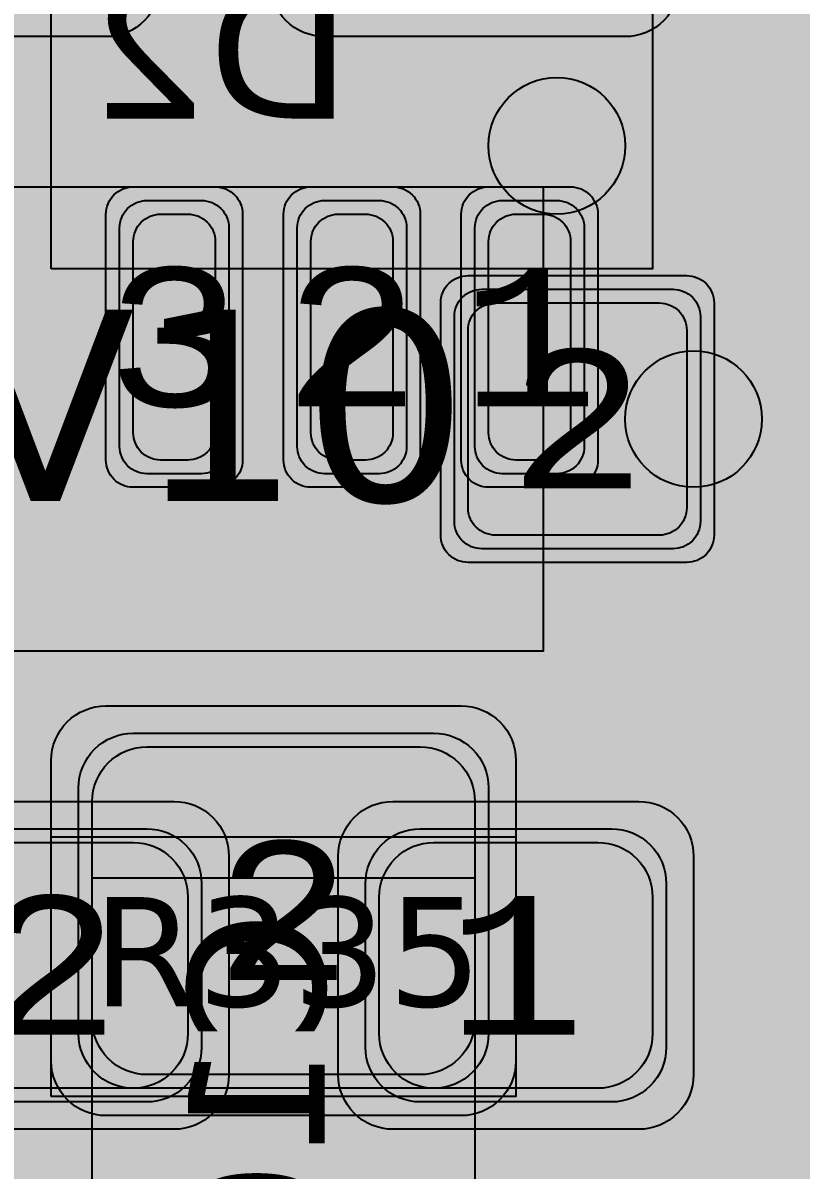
# Model space of a CAD drawing. Extents: x -28 to 199, y -61 to 255.
# Drawn here: x 129.046 to 131.893, y 86.501 to 90.7 of the extents above; entities that cross this region are included whole.
import ezdxf
from ezdxf.enums import TextEntityAlignment as Align

# ---------------------------------------------------------------- set-up
doc = ezdxf.new("R2010")
doc.units = 0
doc.header["$MEASUREMENT"] = 0
for name, color, linetype in [('ASSEMBLY_OUTLINES_BTM', 191, 'CONTINUOUS'), ('ASSEMBLY_OUTLINES_TOP', 102, 'CONTINUOUS'), ('ASSEMBLY_PART_NUMBERS_BTM', 191, 'CONTINUOUS'), ('ASSEMBLY_PART_NUMBERS_TOP', 102, 'CONTINUOUS'), ('ASSEMBLY_REF_DES_BTM', 191, 'CONTINUOUS'), ('ASSEMBLY_REF_DES_TOP', 102, 'CONTINUOUS'), ('DRILL_DRAWING', 21, 'CONTINUOUS'), ('GENERATED_SILKSCREEN_BTM', 255, 'CONTINUOUS'), ('GENERATED_SILKSCREEN_TOP', 140, 'CONTINUOUS'), ('PART_PADS_SMD_BTM', 10, 'CONTINUOUS'), ('PART_PADS_SMD_TOP', 150, 'CONTINUOUS'), ('PIN_NUMBERS_BTM', 8, 'CONTINUOUS'), ('PIN_NUMBERS_TOP', 8, 'CONTINUOUS'), ('PLACEMENT_OUTLINES_BTM', 222, 'CONTINUOUS'), ('PLACEMENT_OUTLINES_TOP', 130, 'CONTINUOUS'), ('PLANE_DATA_LAYER_2', 230, 'CONTINUOUS'), ('PLANE_SHAPES_LAYER_2', 230, 'CONTINUOUS'), ('PLANE_SHAPES_LAYER_3', 81, 'CONTINUOUS'), ('SILKSCREEN_OUTLINES_BTM', 211, 'CONTINUOUS'), ('SILKSCREEN_OUTLINES_TOP', 150, 'CONTINUOUS'), ('SILKSCREEN_REF_DES_BTM', 211, 'CONTINUOUS'), ('SILKSCREEN_REF_DES_TOP', 150, 'CONTINUOUS'), ('SOLDERMASK_PADS_BTM', 12, 'CONTINUOUS'), ('SOLDERMASK_PADS_TOP', 180, 'CONTINUOUS'), ('SOLDERPASTE_PADS_BTM', 12, 'CONTINUOUS'), ('SOLDERPASTE_PADS_TOP', 180, 'CONTINUOUS'), ('TRACES_LAYER_2', 230, 'CONTINUOUS'), ('TRACES_LAYER_3', 81, 'CONTINUOUS'), ('TRACES_LAYER_BOTTOM', 10, 'CONTINUOUS'), ('TRACES_LAYER_TOP', 150, 'CONTINUOUS')]:
    doc.layers.add(name, color=color, linetype=linetype)
doc.styles.add('COURIER_NEW', font='COUR.TTF')
doc.styles.add('VERDANA', font='verdana.TTF')
doc.styles.add('VERIBEST_GERBER_0', font='txt')

msp = doc.modelspace()

# ---------------------------------------------------------------- hatches: boundary and pattern name
at = {"layer": 'ASSEMBLY_OUTLINES_BTM'}
h = msp.add_hatch(color=256, dxfattribs=at)
edge = h.paths.add_edge_path()
edge.add_arc((131, 90.25), 0.25, 0, 360)
at = {"layer": 'GENERATED_SILKSCREEN_BTM'}
h = msp.add_hatch(color=256, dxfattribs=at)
edge = h.paths.add_edge_path()
edge.add_arc((131.5, 89.25), 0.25, 0, 360)
at = {"layer": 'PLANE_DATA_LAYER_2'}
h = msp.add_hatch(color=256, dxfattribs=at)
h.paths.add_polyline_path([(136.977938, 104.900788, -0.0425166317903881), (136.97684, 104.887899, 0.0425189371191998), (136.969634, 104.803321), (136.969634, 103.8357, -0.1989099556854013), (136.947316, 103.781819), (133.471447, 100.30595, 0.1989122151386173), (133.325, 99.952397), (133.325, 93.813669, -0.1989099556853327), (133.302682, 93.759788), (129.846447, 90.303553, 0.1989122151386193), (129.7, 89.95), (129.7, 82.880885, -0.1989099556853327), (129.677682, 82.827004), (125.372996, 78.522318, -0.1989133663344686), (125.319114, 78.5), (124.008004, 78.5, -0.414213562373095), (123.931804, 78.5762), (123.931804, 78.576201, -0.198909955685367), (123.954122, 78.630082), (124.017393, 78.693353, 0.19891218827251), (124.141873, 78.993873), (124.141873, 81.897836, 0.1989121882725186), (124.017393, 82.198356), (121.315166, 84.900583, 0.1989121882725186), (121.014646, 85.025063), (118.085686, 85.025063, 0.1989121882725125), (117.785166, 84.900583), (115.869335, 82.984752, -0.1989133663344686), (115.815453, 82.962434), (111.980365, 82.962434, 0.1989121882725186), (111.679845, 82.837954), (103.605966, 74.764075, -0.6681819935816116), (103.475884, 74.817956), (103.475884, 75.719902, -0.198909955685367), (103.498202, 75.773783), (112.132258, 84.407839, 0.1989121882725186), (112.256738, 84.708359), (112.256738, 87.766792, -0.5791985093720466), (112.371403, 87.832571, 0.9207095428459576), (113.229816, 89.056434, -0.4687192040466884), (113.229816, 89.173566, 0.4687157595514411), (113.229816, 90.326434, -0.4687192040466884), (113.229816, 90.443566, 0.606460415148791), (112.947726, 91.743467, -0.3380635491738142), (112.891615, 91.816971), (112.891615, 91.816972, -0.1989099556853327), (112.913933, 91.870853), (113.850887, 92.807807, -0.4969605349260798), (113.971222, 92.791213, 0.0686227819462532), (114.033421, 92.709116), (117.000682, 89.741856, -0.198909955685367), (117.023, 89.687975), (117.023, 88.767429, -0.228048003750335), (116.994354, 88.707889, 2.854432025872091), (117.805646, 88.707889, -0.228048003750335), (117.777, 88.767429), (117.777, 89.875696, 0.1989121654681639), (117.666579, 90.142275), (114.699318, 93.109536, -0.1989099556853327), (114.677, 93.163417), (114.677, 100.732571, -0.228048003750335), (114.705646, 100.792111, 0.8407221043194625), (114.090183, 101.915205, -0.5141069145394279), (113.989386, 101.987326), (113.989386, 107.618063, -0.6172571328269955), (114.111169, 107.679126, 1.9943987198418727), (114.111169, 108.720874, -0.617257132826957), (113.989386, 108.781937), (113.989386, 126.654985, 0.032533120066096), (113.985795, 126.710116, -0.0325342524810923), (113.985151, 126.720001), (113.985151, 126.720002, -0.6681819935815638), (114.115233, 126.773883), (114.280695, 126.608421, 0.1989121654681736), (114.547274, 126.498), (122.056386, 126.498, -0.1989133663344687), (122.110268, 126.475682), (126.281524, 122.304426, -0.198909955685367), (126.303842, 122.250545), (126.303842, 122.119158, 0.1236662247943365), (126.348588, 121.941012, -0.1606780001424822), (126.356831, 121.893987, 0.3606560929037287), (126.788539, 121.185359, -0.7687174069834758), (126.778046, 121.038457, 7.647506935409171), (127.111461, 121.014641, -0.7687174069834617), (127.121954, 121.161543, 0.6405844281364371), (127.405646, 122.307889, -0.2280480037503427), (127.377, 122.367429), (127.377, 126.6738, -0.414213562373095), (127.4532, 126.75), (128.865978, 126.75, -0.414213562373095), (128.942178, 126.6738), (128.942178, 126.673799, -0.1989099556854013), (128.91986, 126.619918), (128.533421, 126.233479, 0.1989121654681667), (128.423, 125.9669), (128.423, 123.567429, -0.2280480037503427), (128.394354, 123.507889, 2.8544320258721156), (129.205646, 123.507889, -0.2280480037503427), (129.177, 123.567429), (129.177, 125.779179, -0.1989099556854013), (129.199318, 125.83306), (129.986579, 126.62032, 0.0741021212229936), (130.052722, 126.70963, -0.277099918590679), (130.119973, 126.75), (130.174273, 126.75, -0.403683824490227), (130.250423, 126.676549, 0.1956893404127855), (130.451391, 126.229628, -0.2050724899553478), (130.475, 126.174486), (130.475, 122.295253, 0.1989121882725126), (130.59948, 121.994733), (131.330527, 121.263686, -0.1989099556854013), (131.352845, 121.209805), (131.352845, 114.763663, -0.8295497216643613), (131.205645, 114.735997, 0.8295609199568306), (129.95, 114.500001), (129.95, 114.499999, 0.8295609199568306), (131.205645, 114.264003, -0.8295497216643613), (131.352845, 114.236337), (131.352845, 111.668815, -0.198909955685367), (131.330527, 111.614934), (130.692799, 110.977206, 0.1989121882725064), (130.568319, 110.676686), (130.568319, 108.164856, -0.5413714910477632), (130.461467, 108.095093, 0.5413712452295936), (129.55, 107.500001), (129.55, 107.499999, 0.5413712452295937), (130.461467, 106.904907, -0.5413714910477633), (130.568319, 106.835144), (130.568319, 97.583681, 0.1490008545897866), (130.64056, 97.346645, -0.1489978148350905), (130.653512, 97.304146), (130.653512, 97.304145, -0.1942207066511618), (130.632158, 97.251246, 0.5485069438402771), (130.888539, 96.185359, -0.7687174069834758), (130.878046, 96.038457, 7.647506935409185), (131.211461, 96.014641, -0.7687174069834617), (131.221954, 96.161543, 0.6100588580781182), (131.548609, 97.270372, -0.2050724899553477), (131.525, 97.325514), (131.525, 97.477, 0.1677021551964094), (131.434538, 97.739125, -0.1677006453007844), (131.418319, 97.786122), (131.418319, 99.596475, -0.6231693714019529), (131.541139, 99.656749, 0.6231768727902992), (132.75, 100.25, 0.2119397726903838), (132.503162, 100.806173, -0.3779195606310377), (132.491822, 100.906327, 0.943356937975585), (131.551481, 101.648536, -0.6897061753667568), (131.418319, 101.69915), (131.418319, 102.749052, -0.7432602490610456), (131.558052, 102.791123, 0.507237571601238), (132.605828, 102.741787, -0.1165650662333721), (132.633526, 102.76327, 0.0896815058504722), (132.757792, 102.84948), (133.304231, 103.395919, 0.1989121882725186), (133.428711, 103.696439), (133.428711, 113.150158, -0.198909955685367), (133.451029, 113.204039), (134.00052, 113.75353, 0.1989121882725125), (134.125, 114.05405), (134.125, 115.174486, -0.2050724899553477), (134.148609, 115.229628, 2.4974351542811806), (133.251391, 115.229628, -0.2050724899553478), (133.275, 115.174486), (133.275, 114.261653, -0.198909955685367), (133.252682, 114.207772), (132.703191, 113.658281, 0.1989121882725126), (132.578711, 113.357761), (132.578711, 103.904042, -0.1989099556853327), (132.556393, 103.850161), (132.460599, 103.754367, -0.3152207587686722), (132.374533, 103.739179, 0.3712566469041549), (131.558052, 103.508877, -0.7432602490609853), (131.418319, 103.550948), (131.418319, 110.469083, -0.1989099556854013), (131.440637, 110.522964), (132.078365, 111.160692, 0.1989121882725248), (132.202845, 111.461212), (132.202845, 119.995489, -0.6681819935816593), (132.332927, 120.04937), (136.401408, 115.980889, -0.1989099556853327), (136.423726, 115.927008), (136.423726, 114.512395, -0.1989099556853327), (136.401408, 114.458514), (135.933735, 113.990841, -0.6681819935816593), (135.803653, 114.044722), (135.803653, 114.044723, -0.0900388652559256), (135.808516, 114.071509, 4.621395072748782), (135.428491, 113.691484, -0.5237901792127903), (135.531477, 113.620147), (135.531477, 113.620146, -0.1989099556853327), (135.509159, 113.566265), (133.808701, 111.865807, 0.1989122151386246), (133.662254, 111.512254), (133.662254, 107.537746, 0.1989122151386246), (133.808701, 107.184193), (135.333909, 105.658985, -0.1650613667127099), (135.355574, 105.615061, 0.6437565302444234), (136.487538, 105.270109, -0.5051906878791393), (136.609743, 105.259398, 0.1480370251817164), (136.933858, 104.969889, -0.2917988228267626), (136.977938, 104.900789)], flags=0)
h.paths.add_polyline_path([(113.85, 87, -0.9999999999999999), (115.15, 87, -0.9999999999999999)], flags=0)
h.paths.add_polyline_path([(115.25, 125.5, -0.9999999999999999), (116.55000000000001, 125.5, -0.9999999999999999)], flags=0)
h.paths.add_polyline_path([(114.75, 123, -0.9999999999999999), (116.75, 123, -0.9999999999999999)], flags=0)
h.paths.add_polyline_path([(116.232776, 95.682577, 0.7726673183828902), (117.45, 95.999999), (117.45, 96, 0.7083066378647846), (116.29314, 96.40693, -0.531760018124995), (116.167224, 96.417423, 0.772667318382902), (114.95, 96.100001), (114.95, 96.1, 0.7083066378647764), (116.10686, 95.69307, -0.5317600181249857)], flags=0)
h.paths.add_polyline_path([(117.421331, 99.860255, 3.363991928619301), (117.304585, 100.560731, -0.5417095603560502), (117.178669, 100.539745, 3.3639919286193174), (117.295415, 99.839269, -0.5417095603560539)], flags=0)
h.paths.add_polyline_path([(117.44999999999999, 92.3, -0.9999999999999999), (118.75, 92.3, -0.9999999999999999)], flags=0)
h.paths.add_polyline_path([(119.55, 113.4, -0.9999999999999999), (120.85000000000001, 113.4, -0.9999999999999999)], flags=0)
h.paths.add_polyline_path([(119.75, 109.5, -0.9999999999999999), (121.25, 109.5, -0.9999999999999999)], flags=0)
h.paths.add_polyline_path([(120.35, 98.8, -0.9999999999999999), (121.65, 98.8, -0.9999999999999999)], flags=0)
h.paths.add_polyline_path([(120.35, 111.4, -0.9999999999999999), (121.65, 111.4, -0.9999999999999999)], flags=0)
h.paths.add_polyline_path([(120.457283, 123.057713, -0.5359062211731089), (120.330385, 123.05719, 1.3513703040546192), (119.123088, 121.573751, -0.3050494922752397), (119.170567, 121.503171), (119.170567, 121.50317, -0.198909955685367), (119.148249, 121.449289), (118.350727, 120.651767, 0.1989121882725187), (118.226247, 120.351247), (118.226247, 106.65885, -0.198909955685367), (118.203929, 106.604969), (117.471074, 105.872114, -0.205074051956066), (117.415388, 105.849817, 2.455220229755274), (118.05, 105.2), (118.05, 105.199998, 0.0059190874028198), (118.049817, 105.215386, -0.0058690278396138), (118.049796, 105.217175), (118.049796, 105.217193, -0.198909955685367), (118.072114, 105.271074), (118.951767, 106.150727, 0.1989121882725038), (119.076247, 106.451247), (119.076247, 120.143644, -0.198909955685367), (119.098565, 120.197525), (120.108818, 121.207778, -0.0494623730732118), (120.12045, 121.217311, 0.0494618080928846), (120.185326, 121.27048), (120.787867, 121.873021, 0.0494618080928846), (120.841036, 121.937897, -0.0494623730731728), (120.850569, 121.949529), (120.928926, 122.027886, -0.2050740519560306), (120.984612, 122.050183, 1.6971064696081972)], flags=0)
h.paths.add_polyline_path([(121.25, 117.75, -0.9999999999999999), (122.75, 117.75, -0.9999999999999999)], flags=0)
h.paths.add_polyline_path([(122.05, 111.4, -0.9999999999999999), (123.35000000000001, 111.4, -0.9999999999999999)], flags=0)
h.paths.add_polyline_path([(123.29571, 88.162026, 1.6796277836471416), (121.75, 89), (121.75, 88.999999, 0.2324567467697626), (122.139102, 88.20829, -0.3917746108587368), (122.156291, 88.106204, 0.1460189195089194), (122.05, 87.750001), (122.05, 87.75, 1.2874404369000827), (123.270422, 88.061638, -0.3917717789363406)], flags=0)
h.paths.add_polyline_path([(122.65, 105.6, 3.3327468859538776), (123.044022, 106.197474, -0.5991018826014798), (122.939092, 106.281417, 0.0458969718785636), (122.95, 106.399998), (122.95, 106.4, 0.9999999999999999), (121.65, 106.4, 0.2331537315633807), (121.904279, 105.88434, -0.74720291741978), (121.851814, 105.747931, 2.557353807463251), (122.45, 105.1, 0.2331537315633762), (122.195721, 105.61566, -0.74720291741978), (122.248186, 105.752069, 0.121739685827647), (122.555978, 105.802526, -0.599101882601538), (122.660908, 105.718583, 0.0458969718785636), (122.65, 105.600002)], flags=0)
h.paths.add_polyline_path([(123.776372, 102.215741, 2.268015238537925), (122.670454, 102.273947, -0.1736308664859839), (122.687772, 102.22558, -0.157828441953958), (122.673316, 102.180924, 1.8365540169308305), (123.763761, 102.123532, -0.3408039055902447)], flags=0)
h.paths.add_polyline_path([(125.85, 89.1, -0.9999999999999999), (127.15, 89.1, -0.9999999999999999)], flags=0)
h.paths.add_polyline_path([(126.05, 118.8, -0.9999999999999999), (127.35000000000001, 118.8, -0.9999999999999999)], flags=0)
h.paths.add_polyline_path([(126.25, 103.7, -0.9999999999999999), (127.55000000000001, 103.7, -0.9999999999999999)], flags=0)
h.paths.add_polyline_path([(126.35, 85.4, -0.9999999999999999), (127.65, 85.4, -0.9999999999999999)], flags=0)
h.paths.add_polyline_path([(126.35, 87.3, -0.9999999999999999), (127.65, 87.3, -0.9999999999999999)], flags=0)
h.paths.add_polyline_path([(126.75, 115.5, -0.9999999999999999), (128.25, 115.5, -0.9999999999999999)], flags=0)
h.paths.add_polyline_path([(127.25, 83.2, -0.9999999999999999), (128.55, 83.2, -0.9999999999999999)], flags=0)
h.paths.add_polyline_path([(129.5, 95.5), (129.5, 95.500001, 0.2347951257838049), (129.202889, 96.097823, -0.2347971625886518), (129.172702, 96.158562), (129.172702, 96.158563, -0.1989099556854013), (129.19502, 96.212444), (129.356027, 96.373451, 0.1989121882725038), (129.480507, 96.673971), (129.480507, 106.455132, 0.1989121882725038), (129.356027, 106.755652), (126.719253, 109.392426, -0.198909955685367), (126.696935, 109.446307), (126.696935, 110.90022, -0.67775882677704), (126.828419, 110.952662, 2.507233776086384), (126.828419, 111.847338, -0.6777588267769905), (126.696935, 111.89978), (126.696935, 112.86566, 0.1989121882725038), (126.572455, 113.16618), (124.983033, 114.755602, -0.1989099556854013), (124.960715, 114.809483), (124.960715, 119.828112, -0.198909955685367), (124.983033, 119.881993), (125.328926, 120.227886, -0.205074051956065), (125.384612, 120.250183, 2.4552148235298628), (124.75, 120.900002, 0.0059190874028197), (124.750183, 120.884614, -0.0058690278396127), (124.750204, 120.882825), (124.750204, 120.882807, -0.198909955685367), (124.727886, 120.828926), (124.494453, 120.595493, -0.6681819935815638), (124.364371, 120.649374), (124.364371, 120.717126, 0.1989121882725125), (124.239891, 121.017646), (123.147318, 122.110219, -0.198909955685367), (123.125, 122.1641), (123.125, 122.174486, -0.2050724899553477), (123.148609, 122.229628, 2.4974351542811517), (122.251391, 122.229628, -0.2050724899553829), (122.275, 122.174486), (122.275, 121.956497, 0.1989121882725126), (122.39948, 121.655977), (123.492053, 120.563404, -0.198909955685367), (123.514371, 120.509523), (123.514371, 114.406551, 0.19891218827251), (123.638851, 114.106031), (125.318568, 112.426314, -0.198909955685367), (125.340886, 112.372433), (125.340886, 108.878879, 0.1989121882725126), (125.465366, 108.578359), (127.852682, 106.191043, -0.1989099556853327), (127.875, 106.137162), (127.875, 101.425514, -0.2050724899553478), (127.851391, 101.370372, 0.8159834667607626), (128.527623, 100.291159, -0.5233351739894394), (128.630507, 100.219784), (128.630507, 96.881574, -0.1989099556853327), (128.608189, 96.827693), (128.405604, 96.625108, -0.1809134408217212), (128.357013, 96.602974, 0.147660489474916), (128.127329, 96.515812, -0.1654600424582982), (128.080857, 96.5), (127.85, 96.5, 0.1989121882725099), (127.54948, 96.37552), (127.49948, 96.32552, 0.1357250226602834), (127.387774, 96.128414, -0.5450822061688504), (127.266471, 96.087288, 1.9695384942564944), (127.217953, 94.87725, -0.3731724528837284), (127.317035, 94.864977, 0.4338714127250044), (128.266221, 94.847079, -0.3498081147665029), (128.360455, 94.859099, 0.5848883345755964)], flags=0)
h.paths.add_polyline_path([(130.373451, 92.726979, 7.377999984181714), (130.373451, 93.073021, -0.7612838800058466), (130.226549, 93.073021, 7.377999984181725), (130.226549, 92.726979, -0.7612838800058466)], flags=0)
at = {"layer": 'PLANE_SHAPES_LAYER_2'}
h = msp.add_hatch(color=256, dxfattribs=at)
h.paths.add_polyline_path([(169.5, 129.25), (149.5, 129.25), (142.25, 122), (142.25, 90.5), (147.5, 90.5), (147.5, 80), (154, 80), (154, 69.25), (131.75, 69.25), (131.75, 73.25), (121.25, 73.25), (121.25, 81), (110.5, 81), (110.5, 125.75), (106.5, 125.75), (106.5, 128.75), (93.5, 128.75), (93.5, 120.25), (91.75, 120.25), (91.75, 121.5), (80, 121.5), (80, 118.25), (73.25, 118.25), (73.25, 124.5), (67.5, 124.5), (67.5, 128), (57.75, 128), (57.75, 120.25), (55.25, 120.25), (55.25, 121.5), (47.5, 121.5), (47.5, 119), (35, 119), (35, 134.75), (32.75, 134.75), (32.75, 159.75), (29.25, 159.75), (29.25, 175.25), (22.5, 175.25), (22.5, 195.25), (17.25, 195.25), (17.25, 198), (22.5, 198), (22.5, 216.5), (40.25, 216.5), (40.25, 235.5), (54.5, 235.5), (54.5, 254), (87.25, 254), (87.25, 236.25), (86.25, 236.25), (86.25, 228.75), (81, 228.75), (81, 218.75), (95.25, 218.75), (95.25, 194.5), (87, 194.5), (87, 172), (131.1, 172), (131.1, 208.75), (115.5, 208.75), (115.5, 213.75), (106.75, 213.75), (106.75, 218.75), (110.25, 222.25), (110.25, 226.25), (142.5, 226.25), (142.5, 221.5), (160.5, 221.5), (160.5, 240.75), (169.5, 240.75)])
h.paths.add_polyline_path([(35.5, 149.5), (41.75, 149.5), (41.75, 152), (39.25, 152), (39.25, 154), (37.75, 154), (37.75, 152), (35.5, 152)], flags=16)
h.paths.add_polyline_path([(37.5, 125.75), (37.5, 128.75), (42.75, 128.75), (42.75, 125.75)], flags=16)
h.paths.add_polyline_path([(52, 127.75), (52, 130.75), (54.25, 130.75), (54.25, 127.75)], flags=16)
h.paths.add_polyline_path([(50.75, 219.5), (50.75, 226.5), (71.75, 226.5), (71.75, 219.5)], flags=16)
h.paths.add_polyline_path([(66.5, 150.75), (66.5, 177.5), (72.25, 177.5), (72.25, 150.75)], flags=16)
h.paths.add_polyline_path([(47.25, 185.25), (73, 185.25), (73, 188.25), (70.25, 188.25), (70.25, 191), (47.25, 191)], flags=16)
h.paths.add_polyline_path([(84.5, 208), (84.5, 212.75), (85, 212.75), (85, 208)], flags=16)
h.paths.add_polyline_path([(61.5, 137.25), (87.75, 137.25), (87.75, 140.5), (84.75, 140.5), (84.75, 143), (61.5, 143)], flags=16)
h.paths.add_polyline_path([(88.75, 127), (88.75, 130), (91, 130), (91, 127)], flags=16)
h.paths.add_polyline_path([(85.5, 130.25), (85.5, 132.5), (91, 132.5), (91, 130.25)], flags=16)
h.paths.add_polyline_path([(108.75, 142.25), (135.75, 142.25), (135.75, 145.75), (132.25, 145.75), (132.25, 149), (108.75, 149)], flags=16)
h.paths.add_polyline_path([(114.25, 126.75), (140.75, 126.75), (140.75, 129.75), (137.25, 129.75), (137.25, 133), (114.25, 133)], flags=16)
h.paths.add_polyline_path([(155.25, 180.25), (166.25, 180.25), (166.25, 186.25), (152.25, 186.25), (152.25, 183), (155.25, 183)], flags=16)
at = {"layer": 'PLANE_SHAPES_LAYER_3'}
h = msp.add_hatch(color=256, dxfattribs=at)
h.paths.add_polyline_path([(169.5, 129.25), (149.5, 129.25), (142.25, 122), (142.25, 90.5), (147.5, 90.5), (147.5, 80), (154, 80), (154, 69.25), (131.75, 69.25), (131.75, 73.25), (121.25, 73.25), (121.25, 81), (110.5, 81), (110.5, 125.75), (106.5, 125.75), (106.5, 128.75), (93.5, 128.75), (93.5, 120.25), (91.75, 120.25), (91.75, 121.5), (80, 121.5), (80, 118.25), (73.25, 118.25), (73.25, 124.5), (67.5, 124.5), (67.5, 127.75), (58.25, 127.75), (58.25, 130.25), (88.75, 130.25), (88.75, 127), (91, 127), (91, 132.5), (55, 132.5), (55, 131.25), (52, 131.25), (52, 127.75), (55, 127.75), (55, 127.25), (57.75, 127.25), (57.75, 120.25), (55.25, 120.25), (55.25, 121.5), (47.5, 121.5), (47.5, 119), (35, 119), (35, 134.75), (32.75, 134.75), (32.75, 159.75), (29.25, 159.75), (29.25, 175.25), (22.5, 175.25), (22.5, 195.25), (17.25, 195.25), (17.25, 198), (22.5, 198), (22.5, 216.5), (40.25, 216.5), (40.25, 235.5), (54.5, 235.5), (54.5, 254), (87.25, 254), (87.25, 236.25), (86.25, 236.25), (86.25, 228.75), (81, 228.75), (81, 218.75), (95.25, 218.75), (95.25, 194.5), (87, 194.5), (87, 172), (131.1, 172), (131.1, 208.75), (115.5, 208.75), (115.5, 213.75), (106.75, 213.75), (106.75, 218.75), (110.25, 222.25), (110.25, 226.25), (142.5, 226.25), (142.5, 221.5), (160.5, 221.5), (160.5, 240.75), (169.5, 240.75)])
h.paths.add_polyline_path([(35.5, 149.5), (41.75, 149.5), (41.75, 152), (39.25, 152), (39.25, 154), (37.75, 154), (37.75, 152), (35.5, 152)], flags=16)
h.paths.add_polyline_path([(37.5, 125.75), (37.5, 128.75), (42.75, 128.75), (42.75, 125.75)], flags=16)
h.paths.add_polyline_path([(50.75, 219.5), (50.75, 226.5), (71.75, 226.5), (71.75, 219.5)], flags=16)
h.paths.add_polyline_path([(66.5, 150.75), (66.5, 177.5), (72.25, 177.5), (72.25, 150.75)], flags=16)
h.paths.add_polyline_path([(47.25, 185.25), (73, 185.25), (73, 188.25), (70.25, 188.25), (70.25, 191), (47.25, 191)], flags=16)
h.paths.add_polyline_path([(84.5, 208), (84.5, 212.75), (85, 212.75), (85, 208)], flags=16)
h.paths.add_polyline_path([(61.5, 137.25), (87.75, 137.25), (87.75, 140.5), (84.75, 140.5), (84.75, 143), (61.5, 143)], flags=16)
h.paths.add_polyline_path([(108.75, 142.25), (135.75, 142.25), (135.75, 145.75), (132.25, 145.75), (132.25, 149), (108.75, 149)], flags=16)
h.paths.add_polyline_path([(114.25, 126.75), (140.75, 126.75), (140.75, 129.75), (137.25, 129.75), (137.25, 133), (114.25, 133)], flags=16)
h.paths.add_polyline_path([(155.25, 180.25), (166.25, 180.25), (166.25, 186.25), (152.25, 186.25), (152.25, 183), (155.25, 183)], flags=16)
at = {"layer": 'SILKSCREEN_OUTLINES_BTM'}
h = msp.add_hatch(color=256, dxfattribs=at)
edge = h.paths.add_edge_path()
edge.add_arc((131.5, 89.25), 0.25, 0, 360)

# ---------------------------------------------------------------- linework, layer by layer
at = {"layer": 'ASSEMBLY_OUTLINES_BTM', "const_width": 0.1}
msp.add_lwpolyline([(129.15, 89.8), (129.15, 91.2), (131.35, 91.2), (131.35, 89.8)], close=True, dxfattribs=at)
at = {"layer": 'ASSEMBLY_OUTLINES_BTM'}
msp.add_lwpolyline([(129.3, 85.42), (129.3, 87.57), (130.7, 87.57), (130.7, 85.42)], close=True, dxfattribs=at)
msp.add_circle((131, 90.25), 0.25, dxfattribs=at)
at = {"layer": 'ASSEMBLY_OUTLINES_TOP'}
for points in [[(128.05, 88.4), (128.05, 90.1), (130.95, 90.1), (130.95, 88.4)], [(129.15, 86.77), (129.15, 87.72), (130.85, 87.72), (130.85, 86.77)]]:
    msp.add_lwpolyline(points, close=True, dxfattribs=at)
at = {"layer": 'GENERATED_SILKSCREEN_BTM', "const_width": 0.15}
for points in [[(129.325, 91.199995), (129.150005, 91.199995), (129.150005, 89.800005), (129.325, 89.800005), (129.325, 89.799995), (129.15, 89.799995, -0.4142135624), (129.149995, 89.8), (129.149995, 91.2, -0.4142135624), (129.15, 91.200005), (129.325, 91.200005), (129.325, 91.199995)], [(131.350005, 89.8, -0.4142135624), (131.35, 89.799995), (131.175, 89.799995), (131.175, 89.800005), (131.349995, 89.800005), (131.349995, 91.199995), (131.175, 91.199995), (131.175, 91.200005), (131.35, 91.200005, -0.4142135624), (131.350005, 91.2), (131.350005, 89.8)], [(129.300005, 86.230492, 1.10969e-05), (129.299995, 86.230485), (129.299995, 86.769515, 1.10969e-05), (129.300005, 86.769508), (129.300005, 86.230492)], [(130.700005, 86.230485, 1.10969e-05), (130.699995, 86.230492), (130.699995, 86.769508, 1.10969e-05), (130.700005, 86.769515), (130.700005, 86.230485)]]:
    msp.add_lwpolyline(points, format="xyb", dxfattribs=at)
for points in [[(129.875, 89.799995), (129.875, 89.800005), (129.975, 89.800005), (129.975, 89.799995)], [(130.525, 89.799995), (130.525, 89.800005), (130.625, 89.800005), (130.625, 89.799995)]]:
    msp.add_lwpolyline(points, close=True, dxfattribs=at)
for points in [[(131.7836, 87.7004), (131.674, 87.8348), (131.6716, 87.8388), (131.6684, 87.8396), (131.6652, 87.8412), (131.6612, 87.842), (131.1124, 87.842), (131.1084, 87.8412), (131.1052, 87.8396), (131.1036, 87.838), (131.102, 87.8372), (131.0996, 87.8348), (130.99, 87.7004), (130.9892, 87.698), (130.9884, 87.6956), (130.9876, 87.6948), (130.9868, 87.6916), (130.9868, 87.422), (130.9876, 87.418), (130.9884, 87.4164), (130.9892, 87.414), (130.99, 87.4116), (131.0996, 87.2764), (131.1036, 87.2732), (131.11, 87.2716), (131.114, 87.2724), (131.1188, 87.274), (131.122, 87.2764), (131.1252, 87.2804), (131.1276, 87.2844), (131.1284, 87.2884), (131.1284, 87.2924), (131.126, 87.2956), (131.0196, 87.4276), (131.0196, 87.686), (131.1204, 87.8092), (131.6532, 87.8092), (131.754, 87.686), (131.754, 87.4276), (131.6476, 87.2956), (131.646, 87.2924), (131.6452, 87.2884), (131.646, 87.2844), (131.6484, 87.2804), (131.6516, 87.2764), (131.6556, 87.274), (131.6596, 87.2724), (131.6652, 87.2716), (131.67, 87.2732), (131.674, 87.2764), (131.7836, 87.4116), (131.7852, 87.4148), (131.786, 87.4156), (131.786, 87.418), (131.7868, 87.4188), (131.7868, 87.4196), (131.7868, 87.422), (131.7868, 87.6916), (131.786, 87.6948), (131.7852, 87.698), (131.7836, 87.7004)], [(131.754, 86.9724), (131.7556, 86.9788), (131.7588, 86.982), (131.7644, 86.9844), (131.7708, 86.9852), (131.7764, 86.9844), (131.782, 86.982), (131.786, 86.9788), (131.7868, 86.9724), (131.7868, 86.6604), (131.786, 86.6548), (131.782, 86.65), (131.7764, 86.6476), (131.7708, 86.6468), (131.7644, 86.6476), (131.7588, 86.65), (131.7556, 86.6548), (131.754, 86.6604), (131.754, 86.8012), (131.0028, 86.8012), (130.9972, 86.802), (130.9932, 86.8044), (130.9908, 86.8084), (130.99, 86.814), (130.9892, 86.818), (130.9892, 86.822), (130.9908, 86.8252), (130.994, 86.8284), (131.2132, 86.9844), (131.2188, 86.9868), (131.2244, 86.9868), (131.2292, 86.9844), (131.2332, 86.9804), (131.2364, 86.9756), (131.238, 86.97), (131.238, 86.9668), (131.2364, 86.9644), (131.2348, 86.962), (131.2324, 86.9604), (131.0532, 86.8324), (131.754, 86.8324), (131.754, 86.9724)]]:
    msp.add_lwpolyline(points, dxfattribs=at)
at = {"layer": 'GENERATED_SILKSCREEN_BTM'}
msp.add_circle((131.5, 89.25), 0.25, dxfattribs=at)
at = {"layer": 'GENERATED_SILKSCREEN_TOP', "const_width": 0.15}
for points in [[(130.950005, 89.8), (130.949995, 89.8), (130.949995, 90.099995), (128.050005, 90.099995), (128.050005, 89.8), (128.049995, 89.8), (128.049995, 90.1, -0.4142135624), (128.05, 90.100005), (130.95, 90.100005, -0.4142135624), (130.950005, 90.1), (130.950005, 89.8)], [(130.950005, 88.4, -0.4142135624), (130.95, 88.399995), (128.05, 88.399995, -0.4142135624), (128.049995, 88.4), (128.049995, 88.7), (128.050005, 88.7), (128.050005, 88.400005), (130.949995, 88.400005), (130.949995, 88.7), (130.950005, 88.7), (130.950005, 88.4)], [(130.283844, 87.720005, 1.1642e-05), (130.283836, 87.719995), (129.716164, 87.719995, 1.1642e-05), (129.716156, 87.720005), (130.283844, 87.720005)], [(130.292098, 86.769995), (129.707902, 86.769995, 1.22306e-05), (129.707911, 86.770005), (130.292089, 86.770005, 1.22306e-05), (130.292098, 86.769995)]]:
    msp.add_lwpolyline(points, format="xyb", dxfattribs=at)
for points in [[(131.978, 87.3764), (131.5748, 87.3764), (131.5676, 87.3748), (131.5628, 87.3708), (131.5588, 87.366), (131.5572, 87.3604), (131.5572, 86.5924), (131.5588, 86.586), (131.5628, 86.582), (131.5676, 86.5796), (131.5732, 86.5788), (131.5796, 86.5796), (131.5852, 86.582), (131.5892, 86.586), (131.5908, 86.5924), (131.5908, 86.9604), (131.9668, 86.9604), (132.098, 86.5876)], [(131.5908, 87.3436), (131.9732, 87.3436), (132.098, 87.2428), (132.098, 87.094), (131.9732, 86.9924), (131.5908, 86.9924), (131.5908, 87.3436)]]:
    msp.add_lwpolyline(points, dxfattribs=at)
at = {"layer": 'PART_PADS_SMD_BTM'}
for points in [[(129.5, 89.05, -0.4142135624), (129.4, 89.15), (129.4, 89.95, -0.4142135624), (129.5, 90.05), (129.7, 90.05, -0.4142135624), (129.8, 89.95), (129.8, 89.15, -0.4142135624), (129.7, 89.05)], [(130.15, 89.05, -0.4142135624), (130.05, 89.15), (130.05, 89.95, -0.4142135624), (130.15, 90.05), (130.35, 90.05, -0.4142135624), (130.45, 89.95), (130.45, 89.15, -0.4142135624), (130.35, 89.05)], [(130.8, 89.05, -0.4142135624), (130.7, 89.15), (130.7, 89.95, -0.4142135624), (130.8, 90.05), (131, 90.05, -0.4142135624), (131.1, 89.95), (131.1, 89.15, -0.4142135624), (131, 89.05)], [(129.25, 87.9, -0.4142135624), (129.45, 88.1), (130.55, 88.1, -0.4142135624), (130.75, 87.9), (130.75, 87, -0.4142135624), (130.55, 86.8), (129.45, 86.8, -0.4142135624), (129.25, 87)]]:
    msp.add_lwpolyline(points, format="xyb", close=True, dxfattribs=at)
at = {"layer": 'PART_PADS_SMD_TOP'}
for points in [[(130.725, 88.775, -0.4142135624), (130.625, 88.875), (130.625, 89.625, -0.4142135624), (130.725, 89.725), (131.425, 89.725, -0.4142135624), (131.525, 89.625), (131.525, 88.875, -0.4142135624), (131.425, 88.775)], [(129.7, 86.95, -0.4142135624), (129.5, 86.75), (128.8, 86.75, -0.4142135624), (128.6, 86.95), (128.6, 87.55, -0.4142135624), (128.8, 87.75), (129.5, 87.75, -0.4142135624), (129.7, 87.55)], [(131.4, 86.95, -0.4142135624), (131.2, 86.75), (130.5, 86.75, -0.4142135624), (130.3, 86.95), (130.3, 87.55, -0.4142135624), (130.5, 87.75), (131.2, 87.75, -0.4142135624), (131.4, 87.55)]]:
    msp.add_lwpolyline(points, format="xyb", close=True, dxfattribs=at)
at = {"layer": 'PLACEMENT_OUTLINES_BTM'}
for points in [[(129.15, 89.8), (129.15, 91.2), (131.35, 91.2), (131.35, 89.8)], [(129.3, 85.42), (129.3, 87.57), (130.7, 87.57), (130.7, 85.42)]]:
    msp.add_lwpolyline(points, close=True, dxfattribs=at)
at = {"layer": 'PLACEMENT_OUTLINES_TOP'}
for points in [[(128.05, 88.4), (128.05, 90.1), (130.95, 90.1), (130.95, 88.4)], [(129.15, 86.77), (129.15, 87.72), (130.85, 87.72), (130.85, 86.77)]]:
    msp.add_lwpolyline(points, close=True, dxfattribs=at)
at = {"layer": 'SILKSCREEN_OUTLINES_BTM'}
for points in [[(129.15, 89.8), (129.15, 91.2), (131.35, 91.2), (131.35, 89.8)], [(129.3, 85.42), (129.3, 87.57), (130.7, 87.57), (130.7, 85.42)]]:
    msp.add_lwpolyline(points, close=True, dxfattribs=at)
msp.add_circle((131.5, 89.25), 0.25, dxfattribs=at)
at = {"layer": 'SILKSCREEN_OUTLINES_TOP'}
for points in [[(128.05, 88.4), (128.05, 90.1), (130.95, 90.1), (130.95, 88.4)], [(129.15, 86.77), (129.15, 87.72), (130.85, 87.72), (130.85, 86.77)]]:
    msp.add_lwpolyline(points, close=True, dxfattribs=at)
at = {"layer": 'SOLDERMASK_PADS_BTM'}
for points in [[(129.45, 89, -0.4142135624), (129.35, 89.1), (129.35, 90, -0.4142135624), (129.45, 90.1), (129.75, 90.1, -0.4142135624), (129.85, 90), (129.85, 89.1, -0.4142135624), (129.75, 89)], [(130.1, 89, -0.4142135624), (130, 89.1), (130, 90, -0.4142135624), (130.1, 90.1), (130.4, 90.1, -0.4142135624), (130.5, 90), (130.5, 89.1, -0.4142135624), (130.4, 89)], [(130.75, 89, -0.4142135624), (130.65, 89.1), (130.65, 90, -0.4142135624), (130.75, 90.1), (131.05, 90.1, -0.4142135624), (131.15, 90), (131.15, 89.1, -0.4142135624), (131.05, 89)], [(129.15, 88, -0.4142135624), (129.35, 88.2), (130.65, 88.2, -0.4142135624), (130.85, 88), (130.85, 86.9, -0.4142135624), (130.65, 86.7), (129.35, 86.7, -0.4142135624), (129.15, 86.9)]]:
    msp.add_lwpolyline(points, format="xyb", close=True, dxfattribs=at)
at = {"layer": 'SOLDERMASK_PADS_TOP'}
for points in [[(128.25, 90.65, -0.4142135624), (128.05, 90.85), (128.05, 92.15, -0.4142135624), (128.25, 92.35), (129.35, 92.35, -0.4142135624), (129.55, 92.15), (129.55, 90.85, -0.4142135624), (129.35, 90.65)], [(130.15, 90.65, -0.4142135624), (129.95, 90.85), (129.95, 92.15, -0.4142135624), (130.15, 92.35), (131.25, 92.35, -0.4142135624), (131.45, 92.15), (131.45, 90.85, -0.4142135624), (131.25, 90.65)], [(130.675, 88.725, -0.4142135624), (130.575, 88.825), (130.575, 89.675, -0.4142135624), (130.675, 89.775), (131.475, 89.775, -0.4142135624), (131.575, 89.675), (131.575, 88.825, -0.4142135624), (131.475, 88.725)], [(129.8, 86.85, -0.4142135624), (129.6, 86.65), (128.7, 86.65, -0.4142135624), (128.5, 86.85), (128.5, 87.65, -0.4142135624), (128.7, 87.85), (129.6, 87.85, -0.4142135624), (129.8, 87.65)], [(131.5, 86.85, -0.4142135624), (131.3, 86.65), (130.4, 86.65, -0.4142135624), (130.2, 86.85), (130.2, 87.65, -0.4142135624), (130.4, 87.85), (131.3, 87.85, -0.4142135624), (131.5, 87.65)]]:
    msp.add_lwpolyline(points, format="xyb", close=True, dxfattribs=at)
at = {"layer": 'SOLDERPASTE_PADS_BTM'}
for points in [[(129.55, 89.1, -0.4142135624), (129.45, 89.2), (129.45, 89.9, -0.4142135624), (129.55, 90), (129.65, 90, -0.4142135624), (129.75, 89.9), (129.75, 89.2, -0.4142135624), (129.65, 89.1)], [(130.2, 89.1, -0.4142135624), (130.1, 89.2), (130.1, 89.9, -0.4142135624), (130.2, 90), (130.3, 90, -0.4142135624), (130.4, 89.9), (130.4, 89.2, -0.4142135624), (130.3, 89.1)], [(130.85, 89.1, -0.4142135624), (130.75, 89.2), (130.75, 89.9, -0.4142135624), (130.85, 90), (130.95, 90, -0.4142135624), (131.05, 89.9), (131.05, 89.2, -0.4142135624), (130.95, 89.1)], [(129.3, 87.85, -0.4142135624), (129.5, 88.05), (130.5, 88.05, -0.4142135624), (130.7, 87.85), (130.7, 87.05, -0.4142135624), (130.5, 86.85), (129.5, 86.85, -0.4142135624), (129.3, 87.05)]]:
    msp.add_lwpolyline(points, format="xyb", close=True, dxfattribs=at)
at = {"layer": 'SOLDERPASTE_PADS_TOP'}
for points in [[(130.775, 88.825, -0.4142135624), (130.675, 88.925), (130.675, 89.575, -0.4142135624), (130.775, 89.675), (131.375, 89.675, -0.4142135624), (131.475, 89.575), (131.475, 88.925, -0.4142135624), (131.375, 88.825)], [(129.65, 87, -0.4142135624), (129.45, 86.8), (128.85, 86.8, -0.4142135624), (128.65, 87), (128.65, 87.5, -0.4142135624), (128.85, 87.7), (129.45, 87.7, -0.4142135624), (129.65, 87.5)], [(131.35, 87, -0.4142135624), (131.15, 86.8), (130.55, 86.8, -0.4142135624), (130.35, 87), (130.35, 87.5, -0.4142135624), (130.55, 87.7), (131.15, 87.7, -0.4142135624), (131.35, 87.5)]]:
    msp.add_lwpolyline(points, format="xyb", close=True, dxfattribs=at)
at = {"layer": 'TRACES_LAYER_2', "const_width": 0.5}
msp.add_lwpolyline([(123.4, 78), (125.557784, 78), (130.2, 82.642216), (130.2, 89.95), (133.825, 93.575), (133.825, 99.952397), (137.469634, 103.597031), (137.469634, 104.803321), (137.562315, 104.896002), (137.562318, 104.896002), (138.004, 105.337684), (138.004, 105.96232), (137.562318, 106.404002), (137.562315, 106.404002), (137.469634, 106.496683), (137.469634, 108.039315), (135.691659, 109.81729), (135.68271, 109.81729), (135.1, 110.4)], dxfattribs=at)
at = {"layer": 'TRACES_LAYER_3', "const_width": 0.5}
msp.add_lwpolyline([(127, 87.3), (131.543709, 87.3), (132.861791, 88.618082), (137.816962, 88.618082), (139.1, 89.90112), (139.1, 90.6)], dxfattribs=at)
at = {"layer": 'TRACES_LAYER_BOTTOM'}
for points, const_width in [([(130.25, 89.55), (130.25, 90.327), (130.077, 90.5), (127.6, 90.5)], 0.254), ([(132.5, 90.4), (131.147487, 90.4), (130.9, 90.152513), (130.9, 89.55)], 0.254), ([(129.6, 89.55), (128.9, 89.55), (128, 88.65)], 0.35), ([(130, 87.45), (130, 88.377), (129.996, 88.377), (129.6, 88.773), (129.6, 89.55)], 0.254)]:
    msp.add_lwpolyline(points, dxfattribs=dict(at, const_width=const_width))
at = {"layer": 'TRACES_LAYER_TOP', "const_width": 0.35}
for points in [[(131.075, 89.25), (131.075, 90.002), (130.7, 90.377), (130.7, 91.5)], [(131.075, 89.25), (131.075, 88.498), (130.85, 88.273), (130.85, 87.25)], [(129.15, 87.25), (128, 87.25), (127.95, 87.3), (127, 87.3)], [(130.85, 87.25), (130.85, 85.75)]]:
    msp.add_lwpolyline(points, dxfattribs=at)

# ---------------------------------------------------------------- texts
at = {"layer": 'ASSEMBLY_PART_NUMBERS_BTM', "style": 'VERIBEST_GERBER_0', "text_generation_flag": 2}
for s, p in [('LMH6644MAX/NOPB_4', (128.71, 111)), ('ERJ-3EKF6341V', (127.21, 99.25)), ('ERJ-3EKF2052V', (129.29, 98.75)), ('ERJ-6ENF2401V', (129.29, 93.25)), ('ERJ-3EKF4701V', (129.96, 91.25)), ('ERJ-3GEY0R00V', (129.96, 87.75))]:
    msp.add_text(s, height=2.032, rotation=90, dxfattribs=at).set_placement(p, align=Align.TOP_LEFT)
msp.add_text('ADM1087AKSZ-REEL7', height=2.032, dxfattribs=at).set_placement((130.25, 87.96), align=Align.TOP_LEFT)
at = {"layer": 'ASSEMBLY_PART_NUMBERS_TOP', "style": 'VERIBEST_GERBER_0'}
for s, p in [('CL21B225KOFNNNE', (131.54, 103.25)), ('ERJ-3EKF10R7V', (131.79, 98.5)), ('ERJ-3EKF1022V', (133.71, 89))]:
    msp.add_text(s, height=2.032, rotation=270, dxfattribs=at).set_placement(p, align=Align.TOP_LEFT)
for s, p in [('MMZ1608A182B', (127, 91.71)), ('ERJ-3EKF1022V', (130, 89.79)), ('C0805C822K5RACTU', (129.75, 88.96)), ('1N4148W-7-F', (129.5, 86.71))]:
    msp.add_text(s, height=2.032, dxfattribs=at).set_placement(p, align=Align.TOP_LEFT)
at = {"layer": 'ASSEMBLY_REF_DES_BTM', "style": 'VERDANA', "text_generation_flag": 2}
msp.add_text('D2', height=0.5, dxfattribs=at).set_placement((130.25, 90.85), align=Align.TOP_LEFT)
msp.add_text('C101', height=0.5, rotation=90, dxfattribs=at).set_placement((129.65, 87.45), align=Align.TOP_LEFT)
at = {"layer": 'ASSEMBLY_REF_DES_TOP', "style": 'VERDANA'}
for s, height, p in [('V10', 0.7, (128.8, 89.65)), ('R335', 0.4, (129.3, 87.5))]:
    msp.add_text(s, height=height, dxfattribs=at).set_placement(p, align=Align.TOP_LEFT)
at = {"layer": 'DRILL_DRAWING', "style": 'VERIBEST_GERBER_0'}
msp.add_text('A', height=2, dxfattribs=at).set_placement((132.3, 85.8), align=Align.MIDDLE_CENTER)
at = {"layer": 'PIN_NUMBERS_BTM', "style": 'COURIER_NEW'}
for s, p in [('3', (129.6, 89.55)), ('2', (130.25, 89.55)), ('1', (130.9, 89.55)), ('2', (131.075, 89.25)), ('2', (130, 87.45)), ('2', (129.15, 87.25)), ('1', (130.85, 87.25))]:
    msp.add_text(s, height=0.508, dxfattribs=at).set_placement(p, align=Align.MIDDLE_CENTER)
at = {"layer": 'PIN_NUMBERS_TOP', "style": 'COURIER_NEW'}
for s, p in [('3', (129.6, 89.55)), ('2', (130.25, 89.55)), ('1', (130.9, 89.55)), ('2', (131.075, 89.25)), ('2', (130, 87.45)), ('2', (129.15, 87.25)), ('1', (130.85, 87.25))]:
    msp.add_text(s, height=0.508, dxfattribs=at).set_placement(p, align=Align.MIDDLE_CENTER)
at = {"layer": 'SILKSCREEN_REF_DES_BTM', "style": 'VERIBEST_GERBER_0', "text_generation_flag": 2}
msp.add_text('C101', height=0.8, rotation=90, dxfattribs=at).set_placement((130.99, 87.95), align=Align.TOP_LEFT)
at = {"layer": 'SILKSCREEN_REF_DES_TOP', "style": 'VERIBEST_GERBER_0'}
msp.add_text('R669', height=0.8, dxfattribs=at).set_placement((131.45, 87.39), align=Align.TOP_LEFT)

doc.saveas('drawing.dxf')
